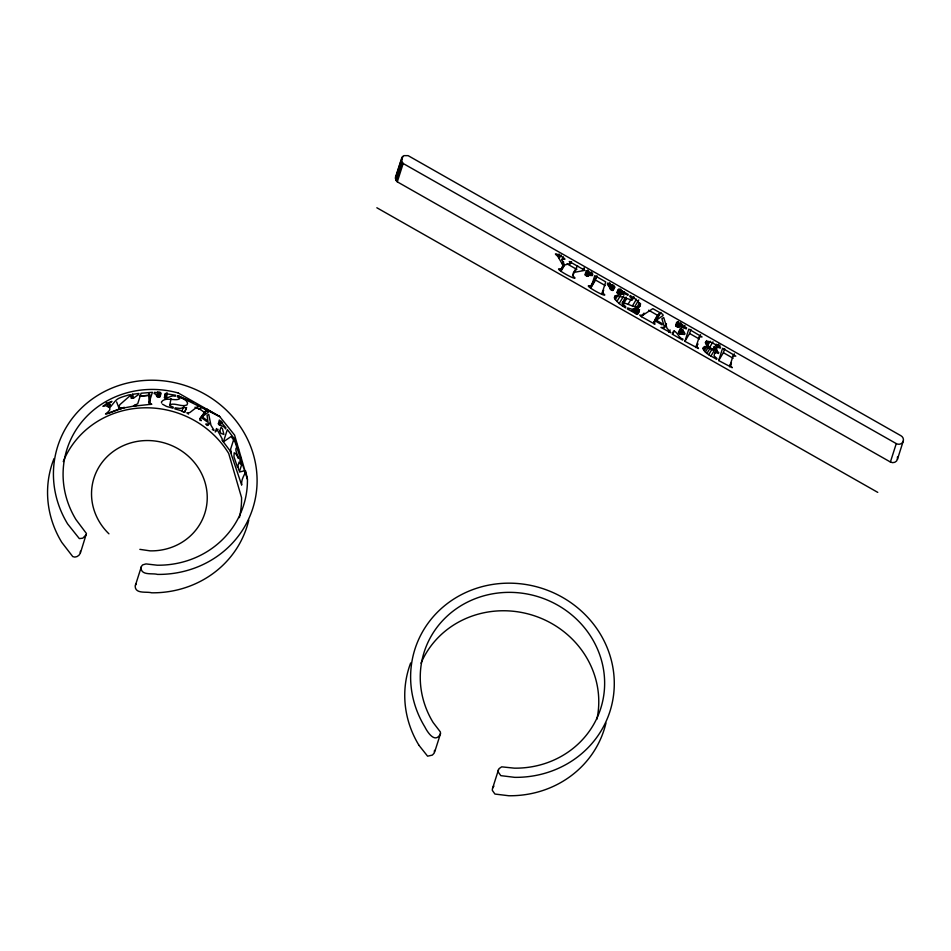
<?xml version="1.0" encoding="UTF-8"?>
<svg xmlns="http://www.w3.org/2000/svg" width="951" height="951" viewBox="0 0 951 951"><rect width="100%" height="100%" fill="white"/><g stroke="black" fill="none" stroke-linecap="round" stroke-linejoin="round"><path stroke-width="1.43" d="M713.024 349.837L706.498 344.654L705.428 342.764L705.82 341.54L710.67 342.075L720.573 347.151L720.264 348.137L717.506 347.091L716.448 347.579L715.96 350.194L718.766 352.548L718.469 353.487L716.044 352.524L714.688 353.118L714.046 355.888L716.959 358.468L716.662 359.407C712.073 356.138 704.37 353.974 703.062 347.888L705.63 346.996L713.024 349.837L716.4 344.226M157.545 391.717L157.295 396.959L160.006 396.84L161.171 393.167L154.454 392.371L154.11 393.464L155.774 394.285L156.879 396.484M158.306 397.233L158.627 392.002M159.447 397.209L159.827 391.978M897.399 456.991A4.85 4.577 17.7 0 1 890.398 462.008L397.304 181.843L395.735 179.798L395.533 177.1L401.916 157.45L403.961 155.643L408.122 155.643L900.989 435.76A4.85 4.577 17.7 0 1 902.832 442.072A4.85 4.577 17.7 0 1 896.27 443.606L403.343 163.596L401.607 161.397L401.916 157.45M418.951 745.299L427.593 756.176L432.336 755.106L434.155 753.192L434.512 750.375M440.491 733.732L440.384 731.973L433.121 722.487A92.663 87.409 17.7 0 1 479.673 597.085A92.663 87.409 17.7 0 1 602.946 666.413A92.663 87.409 17.7 0 1 514.348 768.158L501.676 766.839L499.061 768.622A5.67 5.349 17.7 0 0 498.229 772.01L500.797 775.647L514.705 777.347A102.363 96.55 17.7 0 0 612.396 664.88A102.363 96.55 17.7 0 0 476.201 588.407A102.363 96.55 17.7 0 0 424.835 726.897C427.938 733.043 435.368 743.86 440.491 733.732L434.619 752.134M241.697 484.82C240.853 478.424 246.083 473.42 245.203 471.185M54.017 458.608A102.363 96.55 17.7 0 0 61.767 542.343L72.763 556.608C75.973 558.415 81.215 554.909 80.371 551.211M80.443 552.923L86.446 533.535L75.937 519.531A92.651 87.397 17.7 0 1 81.513 422.256A92.651 87.397 17.7 0 1 178.122 392.953M164.499 397.768L165.153 394.32L166.104 393.738L175.65 395.259L175.341 396.246C171.311 394.582 168.149 398.945 164.499 397.768L165.01 393.88M165.533 398.1L166.282 392.929M166.508 398.136L167.317 392.965M162.466 404.187L166.473 406.41L172.987 408.229L173.308 407.206L169.706 405.566L171.014 398.624M135.482 585.115L141.354 566.713M204.822 412.77L200.352 409.441L201.22 406.719M240.555 457.062L239.89 459.785L240.805 463.244L240.508 464.183L239.093 462.091L238.023 465.431L238.653 470.139M242.35 462.483L239.307 472.017L244.621 470.804M395.426 178.467L401.298 160.065M399.634 166.306L402.796 156.392M395.735 179.798L401.607 161.397M396.436 181.011L402.309 162.609M397.304 181.843L403.188 163.441M561.649 269.323L562.909 265.4L570.6 263.534L569.257 261.454L584.865 270.346L573.56 272.497L572.585 275.528L575.034 277.989C574.975 280.165 549.963 265.888 561.649 269.323L564.359 264.83M585.079 274.494L586.256 270.821L592.735 274.506L592.378 275.588L589.287 275.35L587.421 276.337L585.352 275.148L587.777 270.013M591.403 286.227L594.779 275.659L605.716 281.876L602.34 292.433L604.788 294.893C604.872 297.14 579.658 282.756 591.403 286.227L596.978 275.731M613.015 290.364L614.18 286.691L607.701 283.006L607.356 284.099L611.374 290.126L613.015 290.364L615.035 287M617.068 292.516L618.007 289.544L618.935 289.259L628.183 294.418L627.874 295.404C624.7 291.933 619.303 296.415 617.068 292.516L619.089 289.152M637.883 313.889L638.929 310.62L637.741 309.218L632.736 309.455L627.684 307.934L627.351 308.956L636.873 314.175L639.238 311.643M492.654 788.07L498.526 769.668M672.428 334.276L673.439 331.103C677.374 330.96 678.479 338.366 682.984 339.127L682.675 340.101L672.428 334.276L674.449 330.912M675.674 325.385L676.684 322.211L686.61 327.845L686.277 328.903L681.38 326.894L677.552 326.989L675.84 325.967L677.694 322.02M678.455 332.351L680.357 328.57L684.982 333.421L684.649 334.455L680.345 334.158L678.527 333.088L680.476 328.987M684.886 341.361L688.809 329.094L702.052 336.939L699.223 336.939L696.346 345.938L698.486 348.53L684.886 341.361L689.618 333.504L690.925 329.415M718.659 360.548L722.57 348.28L735.812 356.114L732.983 356.126L730.118 365.125L732.258 367.716L718.659 360.548L723.378 352.69L724.686 348.601M890.398 462.008L896.27 443.606M897.423 459.369L903.295 440.979M183.056 411.866L181.974 410.939L183.864 406.065M395.533 177.1L396.924 174.794M183.519 412.116L184.589 412.342L186.634 407.527M86.315 534.521L82.82 538.183L79.325 538.599L67.64 523.942A102.363 96.55 17.7 0 1 119.018 385.452A102.363 96.55 17.7 0 1 255.201 461.913A102.363 96.55 17.7 0 1 157.509 574.404C152.742 572.906 141.176 575.878 141.057 567.866A5.112 4.826 17.7 0 1 142.781 564.835L146.002 563.919L157.165 565.203A92.651 87.397 17.7 0 0 247.438 479.28L245.643 470.911M563.325 256.865L562.065 260.027L563.967 263.605L562.219 263.998L557.714 256.235L559.057 253.988M558.736 257.59L560.08 255.355M559.152 258.375L561.173 255.011M562.065 260.027L563.408 257.78M562.219 263.998L563.563 261.751M560.246 270.536L562.944 266.042M561.126 269.608L563.824 265.127M561.09 271.011L564.466 265.4M570.184 263.831L571.539 261.584M573.56 272.497L577.614 265.757M572.585 275.528L573.94 273.282M575.284 271.047L576.639 268.8M582.464 270.393L583.819 268.146M583.034 270.369L584.378 268.123M585.352 275.148L588.051 270.666M586.351 275.909L589.049 271.415M587.421 276.337L589.442 272.973M588.075 276.23L590.523 272.462M589.287 275.35L591.308 271.986M590.393 275.184L591.736 272.949M591.284 275.291L592.628 273.044M590.464 286.417L592.497 283.053M593.84 280.807L596.134 278.37M592.045 284.087L594.744 279.594L605.323 285.609M590.88 286.513L595.599 278.655M590.833 287.915L595.564 280.058M602.34 292.433L603.695 290.198M601.817 294.156L603.172 291.909M608.295 284.955L609.65 282.709M608.961 285.74L610.304 283.493M609.627 286.905L610.982 284.67M609.924 287.998L611.945 284.634M609.995 288.688L612.016 285.324M610.399 289.401L613.098 284.908M611.374 290.126L614.073 285.633M612.468 290.554L613.823 288.319M625.603 297.52L622.227 303.131L625.806 306.864L625.485 307.886L619.16 303.559L615.297 299.589L614.441 297.913L615.796 295.666M617.342 293.17L619.363 289.805M617.758 293.562L620.468 289.068M618.328 293.93L621.027 289.437M615.297 299.589L618.007 295.095M619.279 294.334L621.3 290.97M619.695 294.358L621.716 290.994M620.064 294.156L622.085 290.792M621.288 293.788L622.632 291.541M616.902 301.515L620.955 294.774M623.107 293.835L624.45 291.588M619.16 303.559L623.88 295.702M622.227 303.131L626.162 297.164M622.251 305.853L623.594 303.607M622.786 302.775L624.046 302.917L626.745 298.424M624.046 302.917L628.029 304.308L631.405 298.697M614.441 297.913L614.822 295.939L616.7 295.44L631.63 299.957L632.974 297.711M631.63 299.957L633.83 296.76M632.237 299.874L633.889 297.294M628.029 304.308L632.391 305.972L636.445 299.232M631.951 311.06L633.295 308.825M632.391 305.972L634.709 306.709L638.763 299.969M633.271 311.583L635.292 308.219M633.948 311.916L635.969 308.552M634.709 306.709L636.944 307.209L639.643 302.715M634.662 312.392L636.695 309.027M636.944 307.209L638.632 307.28L640.653 303.916M635.363 313.129L638.062 308.647M635.779 313.545L638.478 309.051M636.255 313.878L638.965 309.384M636.873 314.175L639.583 309.681M637.36 314.27L639.381 310.906M653.848 322.02L659.935 313.081C656.475 315.601 653.016 322.02 654.954 324.196L641.45 316.671L642.793 314.424M641.45 316.671L639.678 315.114L642.626 315.328L643.982 313.081M653.955 322.401L658.686 314.543M653.741 323.661L655.762 320.285M655.215 320.939L662.086 324.85L661.765 323.399L656.249 320.261L660.969 312.404M664.404 326.978L661.896 318.692L663.739 317.551L666.948 328.119L670.919 332.802L660.921 327.441L664.452 327.56L666.425 323.613M664.452 327.56L666.473 324.196M668.779 332.208L670.134 329.961M675.84 325.967L678.538 321.474M676.732 326.621L678.764 323.257M677.552 326.989L680.25 322.496M678.122 326.918L680.143 323.554M679.573 326.657L681.594 323.292M681.38 326.894L682.723 324.648M678.527 333.088L681.225 328.594M678.859 333.409L681.558 328.927M679.418 333.789L682.129 329.296M683.591 327.631L684.946 325.385M680.345 334.158L683.056 329.676M680.999 334.039L683.032 330.663M681.689 333.777L683.032 331.53M682.497 333.765L683.852 331.519M699.223 336.939L700.566 334.693M696.346 345.938L697.701 343.691M695.847 347.59L697.879 344.226M705.428 342.764L706.783 340.517M705.797 343.644L707.14 341.409M703.027 348.72L704.37 346.473M703.395 349.695L705.428 346.33M706.498 344.654L708.531 341.29M704.192 350.8L706.89 346.307M707.532 345.724L710.231 341.243M705.392 352.048L708.103 347.555M709.601 347.46L712.977 341.849M706.962 353.38L710.338 347.769M708.733 354.687L712.109 349.076M710.92 356.09L715.639 348.232L713.452 346.83M716.448 347.579L718.481 344.214M716.84 347.198L718.183 344.951M715.96 349.136L718.659 344.642M715.794 349.635L718.492 345.142M714.688 353.118L716.709 349.754M715.116 352.536L716.472 350.289M718.659 347.377L720.002 345.13M716.044 352.524L717.387 350.277M732.983 356.126L734.338 353.879M730.118 365.125L731.462 362.878M729.619 366.777L730.962 364.53M200.019 418.892L206.403 409.905L199.936 418.511L201.303 420.663L199.769 420.152M201.172 417.453L206.961 421.673L206.747 420.187L202.099 416.8L207.389 409.287M109.317 403.343L108.866 404.555L110.637 405.661L108.949 407.373L105.858 405.625L102.91 406.362L107.356 403.046L111.956 401.37L109.317 403.343L110.637 405.661M207.175 425.572L205.82 423.991L208.412 424.812L210.135 422.826M493.926 786.18L493.189 787.024A5.67 5.349 17.7 0 0 492.356 790.412L494.924 794.049L508.833 795.749A102.363 96.55 17.7 0 0 605.953 723.045M218.088 429.293L215.188 432.004L216.543 428.521L222.296 439.089L221.987 440.063L230.094 450.869L241.613 484.891M218.385 423.813L219.336 419.997L225.922 427.807L225.577 428.865C224.163 425.406 220.133 426.274 218.385 423.813L221.31 421.127M218.98 424.669L221.928 422.006M169.623 405.007L170.181 404.508C175.78 402.891 181.546 407.206 186.99 404.971L187.62 403.034L185.968 400.454L177.647 395.652L177.314 396.686L179.917 398.576C175.804 401.833 165.771 396.27 161.504 401.833L161.563 402.998M219.538 425.192L222.51 422.565M184.589 412.342L186.146 408.621L185.005 407.456L180.108 408.443L175.15 407.836L174.829 408.871L181.974 410.939M198.438 405.934L189.701 412.651L186.836 412.829L188.536 414.089M202.099 416.8L208.257 412.27L208.019 411.01L203.205 407.599M133.532 398.1L138.62 394.57L138.965 393.476L132.308 394.332L131.416 398.362L133.532 398.1L132.653 394.213M656.249 320.261L663.109 315.53L662.776 314.305L652.85 308.659L642.626 315.328M208.412 424.812L207.068 415.432L208.721 414.351L210.967 425.275L214.058 430.339L212.311 429.579M561.97 259.112L562.516 258.886C572.312 261.834 548.204 248.603 557.714 256.235M107.772 413.495C100.865 415.956 112.004 411.153 109.591 407.848C117.722 398.576 114.726 399.051 129.205 394.831L130.941 394.962L119.778 404.734L118.804 407.777L121.134 408.241L107.772 413.495L124.201 407.504L119.077 409.192M638.632 307.28L640.356 306.127L639.809 303.583L635.601 299.161L630.144 295.476L629.812 296.51L632.474 298.994M124.331 407.397L120.611 408.561L136.302 405.613L134.162 405.388L137.705 403.806L141.081 393.25L152.398 392.311L149.022 402.867L151.768 404.27L149.343 404.532M139.963 396.282L148.308 395.39L139.928 396.056M133.366 406.172L148.511 404.579M148.82 393.678L149.628 394.261L149.735 403.45M139.856 549.357L150.044 550.855A58.154 54.849 17.7 0 0 205.095 482.632A58.154 54.849 17.7 0 0 119.897 447.315A58.154 54.849 17.7 0 0 108.937 533.82M194.979 407.242L200.352 409.441L196.453 407.646M193.136 402.285L177.647 395.652L219.717 416.562L234.576 435.071L247.45 479.28L233.673 437.924L227.337 429.579L223.414 441.846L231.093 436.533L234.576 441.145M196.346 407.706L200.352 409.441M237.191 447.386C233.542 448.028 238.249 456.052 238.535 458.477L236.05 453.996L234.172 452.747L233.97 456.825L237.56 467.393M567.034 263.855L576.793 269.395M648.63 310.216L658.461 315.803M689.618 333.504L699.354 339.043M723.378 352.69L733.126 358.23M376.846 207.758L877.761 492.38M178.11 392.918L219.717 416.562L207.128 409.358M237.821 448.064L238.618 449.217M230.38 451.44L231.236 452.747L230.606 449.205L233.471 440.206L234.968 441.323L233.673 437.924M106.346 402.665L108.949 407.373M234.861 440.42L236.549 444.129M116.616 401.916L119.006 408.145M130.762 395.794L131.416 398.362M131.82 395.806L132.427 398.386M149.081 394.166L149.248 403.355M149.438 394.249L149.569 403.45M248.77 520.09A102.363 96.55 17.7 0 1 151.637 592.806C146.87 591.308 135.304 594.28 135.185 586.268A5.112 4.826 17.7 0 1 136.076 584.08M63.253 461.568A92.675 87.409 17.7 0 1 141.556 407.908A92.675 87.409 17.7 0 1 228.704 453.472L241.578 497.682A92.675 87.409 17.7 0 1 239.402 517.594M421.008 663.192A92.663 87.409 17.7 0 1 533.071 615.368A92.663 87.409 17.7 0 1 596.907 719.182M418.963 745.299A102.363 96.55 17.7 0 1 410.666 662.954M219.705 431.041L220.894 433.311L223.913 434.452L222.439 428.699L221.084 427.213L219.705 431.041"/></g></svg>
